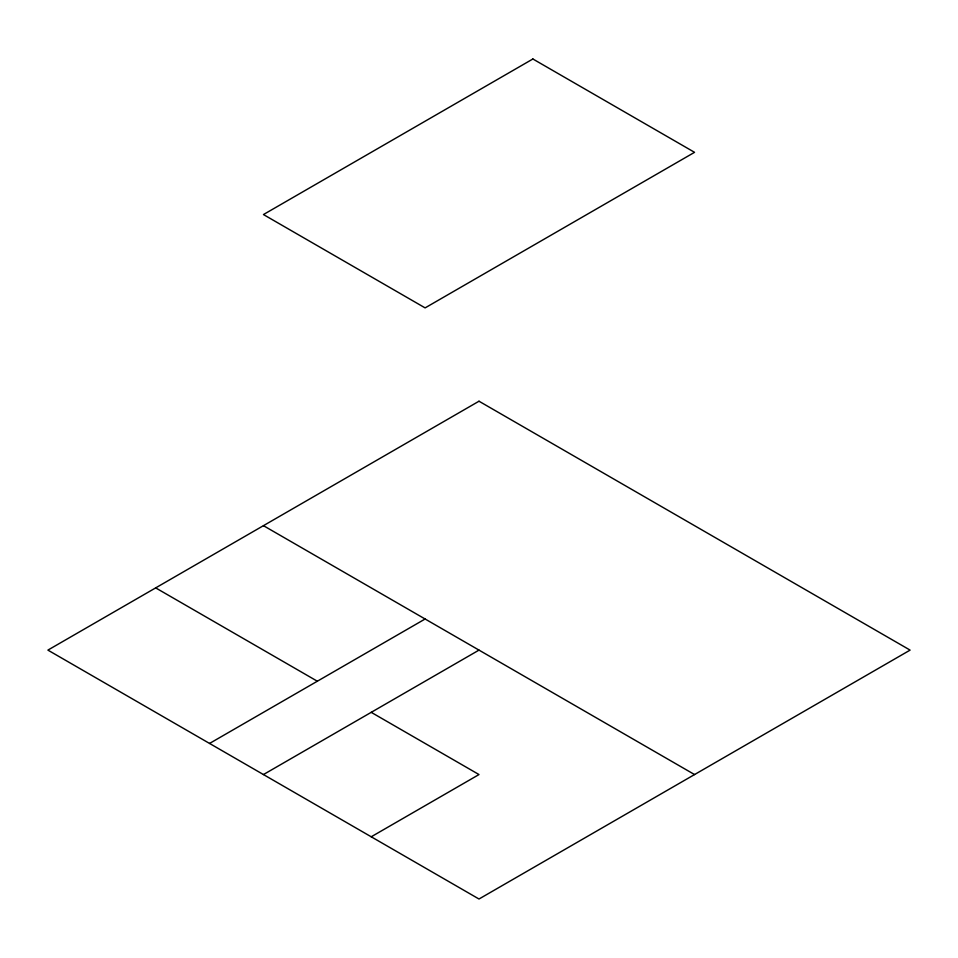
<?xml version="1.0" encoding="UTF-8"?>
<svg xmlns="http://www.w3.org/2000/svg" width="958" height="958" viewBox="0 0 958 958"><rect width="100%" height="100%" fill="white"/><g stroke="black" fill="none" stroke-linecap="round" stroke-linejoin="round"><path stroke-width="1.44" d="M209.562 743.444L425.113 619M263.45 774.555L479 650.111M371.225 836.789L479 774.555L371.225 712.333M263.45 525.667L694.55 774.555M155.675 587.889L317.337 681.222M532.888 58.989L263.45 214.556L425.113 307.889L694.55 152.322L532.888 58.989M479 401.222L47.9 650.111L479 899.011L910.1 650.111L479 401.222"/></g></svg>
